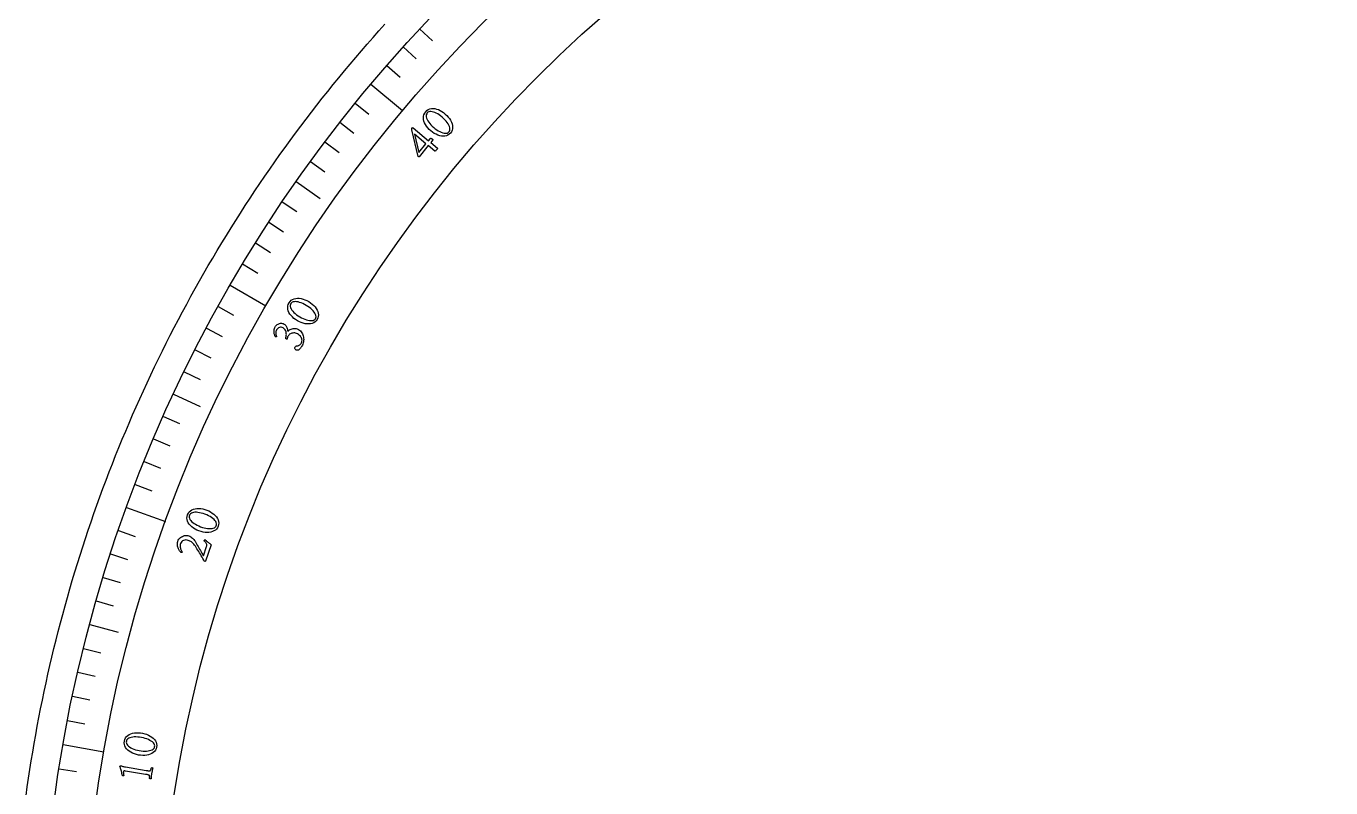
# Model space of a CAD drawing. Header units: millimetres. Extents: x -36.5 to 36.5, y -36.5 to 47.2.
# Drawn here: x -36.17 to -2.99, y 5.11 to 24.47 of the extents above; entities that cross this region are included whole.
import ezdxf

# ---------------------------------------------------------------- set-up
doc = ezdxf.new("R2010")
doc.units = ezdxf.units.MM
for name, color, linetype in [('CUT_OUTER', 1, 'Continuous'), ('ENGRAVE', 7, 'Continuous'), ('ENGRAVE_FINE', 8, 'Continuous'), ('TEXT', 5, 'Continuous')]:
    doc.layers.add(name, color=color, linetype=linetype)

msp = doc.modelspace()

# ---------------------------------------------------------------- linework, layer by layer
at = {"layer": 'CUT_OUTER'}
msp.add_lwpolyline([(-36.1679, 4.9122), (-36.1371, 5.134), (-36.1049, 5.3557), (-36.0714, 5.5771), (-36.0365, 5.7983), (-36.0002, 6.0193), (-35.9626, 6.2401), (-35.9237, 6.4607), (-35.8834, 6.681), (-35.8417, 6.901), (-35.7987, 7.1208), (-35.7543, 7.3403), (-35.7086, 7.5596), (-35.6615, 7.7785), (-35.6131, 7.9972), (-35.5634, 8.2156), (-35.5123, 8.4336), (-35.4599, 8.6514), (-35.4061, 8.8688), (-35.3511, 9.0859), (-35.2946, 9.3026), (-35.2369, 9.519), (-35.1778, 9.735), (-35.1174, 9.9507), (-35.0557, 10.166), (-34.9927, 10.3809), (-34.9283, 10.5954), (-34.8627, 10.8095), (-34.7957, 11.0232), (-34.7274, 11.2365), (-34.6578, 11.4494), (-34.5869, 11.6618), (-34.5147, 11.8738), (-34.4412, 12.0854), (-34.3664, 12.2965), (-34.2903, 12.5071), (-34.2129, 12.7173), (-34.1342, 12.927), (-34.0542, 13.1362), (-33.973, 13.3449), (-33.8905, 13.5531), (-33.8067, 13.7608), (-33.7216, 13.9679), (-33.6353, 14.1746), (-33.5477, 14.3807), (-33.4588, 14.5863), (-33.3687, 14.7913), (-33.2773, 14.9958), (-33.1846, 15.1997), (-33.0907, 15.403), (-32.9956, 15.6058), (-32.8992, 15.8079), (-32.8016, 16.0095), (-32.7028, 16.2105), (-32.6027, 16.4108), (-32.5014, 16.6106), (-32.3988, 16.8097), (-32.2951, 17.0081), (-32.1901, 17.206), (-32.0839, 17.4032), (-31.9766, 17.5997), (-31.868, 17.7956), (-31.7582, 17.9908), (-31.6472, 18.1853), (-31.535, 18.3792), (-31.4216, 18.5723), (-31.3071, 18.7648), (-31.1914, 18.9565), (-31.0745, 19.1475), (-30.9564, 19.3378), (-30.8372, 19.5274), (-30.7168, 19.7163), (-30.5952, 19.9044), (-30.4725, 20.0917), (-30.3486, 20.2783), (-30.2236, 20.4641), (-30.0975, 20.6492), (-29.9702, 20.8335), (-29.8418, 21.017), (-29.7123, 21.1997), (-29.5817, 21.3816), (-29.4499, 21.5627), (-29.3171, 21.743), (-29.1831, 21.9225), (-29.048, 22.1012), (-28.9119, 22.279), (-28.7746, 22.456), (-28.6363, 22.6321), (-28.4969, 22.8074), (-28.3564, 22.9818), (-28.2149, 23.1554), (-28.0723, 23.328), (-27.9286, 23.4999), (-27.7839, 23.6708), (-27.6381, 23.8408), (-27.4913, 24.0099), (-27.3435, 24.1782), (-27.1946, 24.3455), (-27.0447, 24.5119)], dxfattribs=at)
at = {"layer": 'ENGRAVE'}
for points in [[(-27.4014, 22.9925), (-26.5971, 22.3176)], [(-29.3011, 20.5168), (-28.6867, 20.0866)], [(-30.9777, 17.885), (-30.0684, 17.36)], [(-32.4186, 15.1171), (-31.7389, 14.8001)], [(-33.6128, 12.2341), (-32.6261, 11.8749)], [(-34.5512, 9.258), (-33.8267, 9.0638)], [(-35.2266, 6.2114), (-34.1925, 6.0291)]]:
    msp.add_lwpolyline(points, dxfattribs=at)
for radius in [35.77, 35.77, 34.72, 32.77, 32.77]:
    msp.add_circle((0, 0), radius, dxfattribs=at)
at = {"layer": 'ENGRAVE_FINE'}
for points in [[(-26.1605, 24.3951), (-25.8314, 24.0882)], [(-26.5823, 23.9348), (-26.2479, 23.6337)], [(-26.996, 23.4672), (-26.6563, 23.172)], [(-27.7985, 22.5108), (-27.4488, 22.2276)], [(-28.1871, 22.0222), (-27.8325, 21.7452)], [(-28.5672, 21.5269), (-28.2078, 21.2561)], [(-28.9385, 21.0251), (-28.5745, 20.7606)], [(-29.6547, 20.0023), (-29.2816, 19.7507)], [(-29.9992, 19.4817), (-29.6218, 19.2367)], [(-30.3347, 18.9552), (-29.9531, 18.7167)], [(-30.6609, 18.4229), (-30.2751, 18.1911)], [(-31.2851, 17.3416), (-30.8916, 17.1235)], [(-31.583, 16.793), (-31.1857, 16.5817)], [(-31.8713, 16.2392), (-31.4704, 16.0349)], [(-32.1499, 15.6805), (-31.7454, 15.4833)], [(-32.6775, 14.549), (-32.2664, 14.3659)], [(-32.9265, 13.9765), (-32.5122, 13.8006)], [(-33.1654, 13.3997), (-32.7481, 13.2311)], [(-33.3942, 12.8188), (-32.9741, 12.6576)], [(-33.8212, 11.6456), (-33.3957, 11.4991)], [(-34.0193, 11.0535), (-33.5913, 10.9145)], [(-34.207, 10.4581), (-33.7767, 10.3266)], [(-34.3843, 9.8595), (-33.9518, 9.7355)], [(-34.7075, 8.6535), (-34.2708, 8.5447)], [(-34.8532, 8.0465), (-34.4148, 7.9453)], [(-34.9883, 7.437), (-34.5482, 7.3434)], [(-35.1128, 6.8252), (-34.6711, 6.7394)], [(-35.3296, 5.5957), (-34.8852, 5.5253)]]:
    msp.add_lwpolyline(points, dxfattribs=at)
at = {"layer": 'TEXT'}
for points in [[(-26.0064, 22.2878), (-25.9748, 22.3192), (-25.9401, 22.3433), (-25.9023, 22.3599), (-25.8616, 22.3691), (-25.8188, 22.3716), (-25.775, 22.368), (-25.7303, 22.3584), (-25.6845, 22.3428), (-25.6387, 22.3219), (-25.5939, 22.2965), (-25.5502, 22.2664), (-25.5074, 22.2319), (-25.4674, 22.1942), (-25.4317, 22.1549), (-25.4004, 22.114), (-25.3735, 22.0714), (-25.3517, 22.0282), (-25.3357, 21.9852), (-25.3256, 21.9425), (-25.3213, 21.9001), (-25.3238, 21.8589), (-25.3338, 21.8198), (-25.3514, 21.7828), (-25.3766, 21.748), (-25.4065, 21.7186), (-25.4398, 21.6961), (-25.4767, 21.6805), (-25.5172, 21.6716), (-25.56, 21.6691), (-25.6039, 21.6723), (-25.649, 21.6812), (-25.6953, 21.6959), (-25.7417, 21.7158), (-25.7871, 21.7403), (-25.8314, 21.7694), (-25.8748, 21.8032), (-25.9155, 21.8402), (-25.9518, 21.8789), (-25.9836, 21.9194), (-26.0111, 21.9617), (-26.0333, 22.0048), (-26.0495, 22.0478), (-26.0594, 22.0908), (-26.0633, 22.1337), (-26.0604, 22.1755), (-26.0499, 22.2151), (-26.0319, 22.2525), (-26.0064, 22.2878)], [(-25.966, 22.262), (-25.9809, 22.2398), (-25.9898, 22.2151), (-25.9928, 22.1879), (-25.9898, 22.1581), (-25.9814, 22.1265), (-25.9683, 22.094), (-25.9506, 22.0605), (-25.9282, 22.0259), (-25.9017, 21.9912), (-25.8717, 21.957), (-25.8382, 21.9234), (-25.8012, 21.8902), (-25.7629, 21.8595), (-25.7245, 21.8321), (-25.686, 21.808), (-25.6473, 21.7873), (-25.6095, 21.7703), (-25.5738, 21.7575), (-25.54, 21.7487), (-25.5083, 21.7441), (-25.4794, 21.7442), (-25.4544, 21.7493), (-25.4333, 21.7596), (-25.4161, 21.7749), (-25.4005, 21.798), (-25.3915, 21.8233), (-25.3888, 21.851), (-25.3927, 21.8811), (-25.4021, 21.9128), (-25.4163, 21.9455), (-25.4353, 21.9792), (-25.4591, 22.014), (-25.4867, 22.049), (-25.5173, 22.0833), (-25.5507, 22.117), (-25.5872, 22.1502), (-25.6254, 22.1816), (-25.6634, 22.2094), (-25.7012, 22.2335), (-25.7388, 22.2541), (-25.7753, 22.2707), (-25.81, 22.283), (-25.843, 22.2912), (-25.8741, 22.295), (-25.9025, 22.2943), (-25.9273, 22.2885), (-25.9485, 22.2778), (-25.966, 22.262)], [(-26.3571, 21.8781), (-26.3536, 21.8816), (-26.3497, 21.8839), (-26.3456, 21.885), (-26.3412, 21.8849), (-26.3368, 21.884), (-26.3329, 21.8826), (-26.3293, 21.8807), (-26.326, 21.8784), (-25.9356, 21.5539), (-25.8865, 21.6128), (-25.8837, 21.6146), (-25.8795, 21.615), (-25.8738, 21.6141), (-25.8668, 21.6117), (-25.859, 21.6082), (-25.8511, 21.6038), (-25.8431, 21.5984), (-25.835, 21.5921), (-25.83, 21.5876), (-25.8261, 21.5833), (-25.8232, 21.5793), (-25.8214, 21.5755), (-25.8788, 21.5067), (-25.7053, 21.3626), (-25.7055, 21.362), (-25.7061, 21.3604), (-25.707, 21.3577), (-25.7082, 21.3539), (-25.711, 21.3483), (-25.7165, 21.3401), (-25.7246, 21.3294), (-25.7354, 21.3161), (-25.7487, 21.301), (-25.7593, 21.2913), (-25.7673, 21.2867), (-25.7727, 21.2875), (-25.9435, 21.4286), (-26.1728, 21.1479), (-26.1764, 21.1469), (-26.1801, 21.1464), (-26.1839, 21.1465), (-26.1877, 21.1472), (-26.1914, 21.1483), (-26.1945, 21.1496), (-26.1973, 21.151), (-26.1995, 21.1526), (-26.3566, 21.8271), (-26.3575, 21.8327), (-26.3584, 21.8391), (-26.3594, 21.8464), (-26.3603, 21.8546), (-26.3609, 21.8626), (-26.3605, 21.8691), (-26.3593, 21.8743), (-26.3571, 21.8781)], [(-26.2912, 21.7158), (-26.1837, 21.2518), (-26.0004, 21.4756)], [(-29.4816, 17.4332), (-29.4558, 17.4697), (-29.4258, 17.4994), (-29.3916, 17.5223), (-29.353, 17.5384), (-29.3113, 17.5483), (-29.2676, 17.5524), (-29.2219, 17.5508), (-29.1741, 17.5433), (-29.1253, 17.5307), (-29.0768, 17.5134), (-29.0285, 17.4914), (-28.9804, 17.4648), (-28.9345, 17.4347), (-28.8925, 17.4022), (-28.8546, 17.3673), (-28.8207, 17.3301), (-28.7917, 17.2913), (-28.7685, 17.2517), (-28.7511, 17.2114), (-28.7396, 17.1704), (-28.7348, 17.1293), (-28.7379, 17.0891), (-28.7488, 17.0497), (-28.7676, 17.011), (-28.7919, 16.9769), (-28.8208, 16.9489), (-28.8544, 16.9271), (-28.8927, 16.9114), (-28.9345, 16.9014), (-28.9783, 16.8969), (-29.0243, 16.8979), (-29.0724, 16.9044), (-29.1215, 16.9159), (-29.1705, 16.9321), (-29.2192, 16.9531), (-29.2678, 16.9789), (-29.3143, 17.0082), (-29.3567, 17.0401), (-29.3952, 17.0744), (-29.4296, 17.1113), (-29.4589, 17.1499), (-29.4823, 17.1894), (-29.4996, 17.23), (-29.5108, 17.2716), (-29.5152, 17.3132), (-29.5117, 17.3541), (-29.5005, 17.3941), (-29.4816, 17.4332)], [(-29.4373, 17.4148), (-29.4481, 17.3904), (-29.4526, 17.3645), (-29.4508, 17.3372), (-29.4426, 17.3084), (-29.4289, 17.2788), (-29.4104, 17.249), (-29.3871, 17.219), (-29.359, 17.1889), (-29.3269, 17.1593), (-29.2914, 17.1309), (-29.2526, 17.1035), (-29.2104, 17.0774), (-29.1674, 17.0537), (-29.1248, 17.0334), (-29.0827, 17.0164), (-29.041, 17.0027), (-29.0009, 16.9925), (-28.9634, 16.9861), (-28.9287, 16.9833), (-28.8966, 16.9843), (-28.8682, 16.9894), (-28.8445, 16.9988), (-28.8254, 17.0125), (-28.8111, 17.0307), (-28.7998, 17.0561), (-28.7953, 17.0826), (-28.7975, 17.1103), (-28.8065, 17.1393), (-28.8213, 17.1688), (-28.841, 17.1986), (-28.8655, 17.2285), (-28.895, 17.2586), (-28.9283, 17.2883), (-28.9643, 17.3168), (-29.0032, 17.3442), (-29.0448, 17.3705), (-29.0879, 17.3948), (-29.1302, 17.4156), (-29.1716, 17.4328), (-29.2121, 17.4465), (-29.251, 17.4565), (-29.2873, 17.4626), (-29.3212, 17.4649), (-29.3525, 17.4633), (-29.3804, 17.4577), (-29.4038, 17.4477), (-29.4228, 17.4334), (-29.4373, 17.4148)], [(-29.8336, 16.8263), (-29.8241, 16.8407), (-29.8121, 16.8547), (-29.7976, 16.8681), (-29.7806, 16.8811), (-29.7618, 16.8927), (-29.7417, 16.902), (-29.7204, 16.9089), (-29.6978, 16.9134), (-29.6747, 16.9147), (-29.6516, 16.9119), (-29.6286, 16.905), (-29.6057, 16.894), (-29.5889, 16.8829), (-29.5742, 16.8701), (-29.5614, 16.8553), (-29.5506, 16.8388), (-29.5416, 16.8212), (-29.534, 16.8033), (-29.528, 16.7851), (-29.5234, 16.7667), (-29.52, 16.7487), (-29.5173, 16.732), (-29.5154, 16.7167), (-29.5142, 16.7026), (-29.5015, 16.7172), (-29.4863, 16.7311), (-29.4687, 16.7444), (-29.4485, 16.7569), (-29.4265, 16.7679), (-29.4032, 16.7763), (-29.3785, 16.7821), (-29.3526, 16.7854), (-29.3259, 16.7851), (-29.299, 16.7805), (-29.2719, 16.7714), (-29.2445, 16.7578), (-29.2175, 16.7403), (-29.1936, 16.7205), (-29.1728, 16.6983), (-29.155, 16.6739), (-29.1403, 16.6479), (-29.1284, 16.6209), (-29.1193, 16.5929), (-29.1131, 16.5638), (-29.1096, 16.5342), (-29.1087, 16.5046), (-29.1103, 16.4748), (-29.1146, 16.4449), (-29.1213, 16.4154), (-29.1303, 16.3868), (-29.1416, 16.3592), (-29.1551, 16.3325), (-29.162, 16.3212), (-29.1704, 16.309), (-29.1803, 16.2958), (-29.1918, 16.2817), (-29.2043, 16.2679), (-29.2173, 16.2553), (-29.2308, 16.244), (-29.2447, 16.234), (-29.2485, 16.2327), (-29.2537, 16.2315), (-29.2604, 16.2303), (-29.2685, 16.2292), (-29.2772, 16.2288), (-29.2853, 16.2296), (-29.293, 16.2315), (-29.3001, 16.2348), (-29.3112, 16.2421), (-29.3201, 16.2505), (-29.3268, 16.2601), (-29.3314, 16.2709), (-29.3338, 16.2819), (-29.3341, 16.2925), (-29.3322, 16.3025), (-29.3282, 16.3119), (-29.321, 16.3222), (-29.3123, 16.33), (-29.302, 16.3353), (-29.2902, 16.3381), (-29.2778, 16.3399), (-29.2659, 16.3421), (-29.2545, 16.3446), (-29.2435, 16.3474), (-29.2313, 16.3516), (-29.22, 16.3574), (-29.2094, 16.3645), (-29.1996, 16.3732), (-29.1906, 16.3827), (-29.1824, 16.3927), (-29.1751, 16.403), (-29.1685, 16.4136), (-29.1612, 16.4291), (-29.1559, 16.4458), (-29.1526, 16.4638), (-29.1514, 16.483), (-29.1528, 16.503), (-29.1577, 16.5233), (-29.166, 16.544), (-29.1777, 16.565), (-29.1934, 16.5858), (-29.2137, 16.6059), (-29.2388, 16.6253), (-29.2686, 16.6439), (-29.2915, 16.6553), (-29.3146, 16.6633), (-29.3378, 16.6679), (-29.3611, 16.6692), (-29.384, 16.6675), (-29.406, 16.6633), (-29.427, 16.6565), (-29.4471, 16.6472), (-29.4656, 16.6356), (-29.4818, 16.622), (-29.4956, 16.6065), (-29.5072, 16.589), (-29.512, 16.5795), (-29.5162, 16.5695), (-29.5197, 16.5591), (-29.5225, 16.5482), (-29.5249, 16.5377), (-29.5271, 16.5285), (-29.5291, 16.5207), (-29.531, 16.5142), (-29.5375, 16.5138), (-29.544, 16.5146), (-29.5504, 16.5165), (-29.5567, 16.5195), (-29.5604, 16.5217), (-29.5633, 16.5239), (-29.5655, 16.5261), (-29.5669, 16.5282), (-29.5603, 16.5538), (-29.5552, 16.5795), (-29.5518, 16.6053), (-29.5499, 16.6313), (-29.5502, 16.6568), (-29.553, 16.6813), (-29.5584, 16.7046), (-29.5664, 16.7268), (-29.5776, 16.7475), (-29.5924, 16.7662), (-29.611, 16.7829), (-29.6332, 16.7976), (-29.6558, 16.8078), (-29.6787, 16.813), (-29.702, 16.8132), (-29.7256, 16.8084), (-29.7481, 16.799), (-29.7682, 16.7852), (-29.7858, 16.7672), (-29.8008, 16.7448), (-29.8096, 16.7267), (-29.8156, 16.7086), (-29.8189, 16.6905), (-29.8194, 16.6724), (-29.8181, 16.655), (-29.8159, 16.6389), (-29.8128, 16.624), (-29.8087, 16.6105), (-29.8046, 16.5988), (-29.8015, 16.5891), (-29.7994, 16.5817), (-29.7982, 16.5764), (-29.8, 16.5744), (-29.8029, 16.5729), (-29.8067, 16.5719), (-29.8115, 16.5716), (-29.8167, 16.5718), (-29.8215, 16.5725), (-29.826, 16.5739), (-29.8302, 16.5759), (-29.8382, 16.5926), (-29.8452, 16.6104), (-29.8513, 16.6293), (-29.8565, 16.6494), (-29.8604, 16.6703), (-29.8626, 16.6918), (-29.8633, 16.7138), (-29.8623, 16.7363), (-29.8591, 16.759), (-29.8533, 16.7816), (-29.8448, 16.8041), (-29.8336, 16.8263)], [(-32.0609, 12.0489), (-32.0419, 12.0893), (-32.0175, 12.1238), (-31.9877, 12.1523), (-31.9526, 12.1749), (-31.9133, 12.1919), (-31.8709, 12.2035), (-31.8256, 12.2098), (-31.7772, 12.2108), (-31.727, 12.2068), (-31.6763, 12.1982), (-31.6249, 12.1849), (-31.5729, 12.1671), (-31.5224, 12.1454), (-31.4754, 12.1207), (-31.432, 12.0929), (-31.3921, 12.0621), (-31.3569, 12.029), (-31.3272, 11.9941), (-31.3031, 11.9574), (-31.2846, 11.919), (-31.2728, 11.8794), (-31.2688, 11.8392), (-31.2727, 11.7985), (-31.2845, 11.7571), (-31.3025, 11.7193), (-31.3261, 11.6868), (-31.3554, 11.6594), (-31.3904, 11.6373), (-31.4298, 11.6202), (-31.4722, 11.6082), (-31.5176, 11.6012), (-31.5661, 11.5992), (-31.6165, 11.602), (-31.6675, 11.6095), (-31.7192, 11.6217), (-31.7715, 11.6386), (-31.8224, 11.6595), (-31.8697, 11.6834), (-31.9135, 11.7106), (-31.9538, 11.7409), (-31.9894, 11.7738), (-32.0193, 11.8088), (-32.0434, 11.8457), (-32.0617, 11.8847), (-32.0732, 11.925), (-32.0769, 11.9658), (-32.0728, 12.0071), (-32.0609, 12.0489)], [(-32.0141, 12.0385), (-32.0205, 12.0126), (-32.0205, 11.9863), (-32.0139, 11.9597), (-32.0009, 11.9328), (-31.9822, 11.906), (-31.9589, 11.8799), (-31.9307, 11.8544), (-31.8978, 11.8296), (-31.8611, 11.8061), (-31.8212, 11.7842), (-31.7782, 11.764), (-31.7321, 11.7456), (-31.6856, 11.7298), (-31.6402, 11.7172), (-31.5957, 11.7077), (-31.5523, 11.7015), (-31.511, 11.6984), (-31.473, 11.6986), (-31.4383, 11.7019), (-31.4069, 11.7085), (-31.3798, 11.7184), (-31.3581, 11.7317), (-31.3417, 11.7486), (-31.3307, 11.7689), (-31.324, 11.7959), (-31.3242, 11.8228), (-31.3312, 11.8498), (-31.3451, 11.8767), (-31.3648, 11.9032), (-31.3893, 11.9291), (-31.4187, 11.9543), (-31.4529, 11.9789), (-31.4909, 12.0023), (-31.5313, 12.0241), (-31.5743, 12.0443), (-31.6199, 12.063), (-31.6666, 12.0794), (-31.7118, 12.0926), (-31.7556, 12.1024), (-31.7979, 12.1088), (-31.8379, 12.1119), (-31.8747, 12.1116), (-31.9085, 12.108), (-31.9391, 12.101), (-31.9655, 12.0906), (-31.9869, 12.0767), (-32.0031, 12.0593), (-32.0141, 12.0385)], [(-31.6191, 11.4173), (-31.6059, 11.4055), (-31.5918, 11.3932), (-31.5768, 11.3803), (-31.5608, 11.367), (-31.5446, 11.3536), (-31.529, 11.3409), (-31.514, 11.3287), (-31.4996, 11.317), (-31.4866, 11.3066), (-31.4759, 11.2981), (-31.4675, 11.2914), (-31.4615, 11.2866), (-31.6081, 10.8692), (-31.6102, 10.8678), (-31.6127, 10.8664), (-31.6156, 10.8652), (-31.619, 10.8639), (-31.6223, 10.8629), (-31.6252, 10.8624), (-31.6277, 10.8624), (-31.6298, 10.8628), (-31.65, 10.8983), (-31.6707, 10.9344), (-31.6919, 10.9711), (-31.7135, 11.0083), (-31.7354, 11.0455), (-31.7573, 11.0821), (-31.7792, 11.118), (-31.8012, 11.1533), (-31.8228, 11.1872), (-31.8438, 11.219), (-31.8641, 11.2487), (-31.8837, 11.2763), (-31.9042, 11.3027), (-31.9241, 11.3252), (-31.9435, 11.3438), (-31.9623, 11.3584), (-31.9814, 11.3704), (-32.0014, 11.3813), (-32.0224, 11.391), (-32.0443, 11.3995), (-32.075, 11.4077), (-32.1049, 11.4102), (-32.134, 11.4071), (-32.1623, 11.3982), (-32.188, 11.3842), (-32.2094, 11.3658), (-32.2264, 11.3428), (-32.239, 11.3154), (-32.2461, 11.2911), (-32.2499, 11.2674), (-32.2505, 11.2445), (-32.2479, 11.2221), (-32.2431, 11.2009), (-32.2373, 11.1813), (-32.2304, 11.1632), (-32.2224, 11.1468), (-32.2143, 11.1323), (-32.2071, 11.1203), (-32.2008, 11.1107), (-32.1955, 11.1036), (-32.1973, 11.0999), (-32.2001, 11.0966), (-32.204, 11.0935), (-32.209, 11.0906), (-32.214, 11.0883), (-32.2181, 11.0869), (-32.2213, 11.0863), (-32.2237, 11.0865), (-32.2293, 11.0915), (-32.2363, 11.0988), (-32.2447, 11.1085), (-32.2545, 11.1204), (-32.2648, 11.1345), (-32.2749, 11.1503), (-32.2847, 11.1679), (-32.2942, 11.1872), (-32.3028, 11.2079), (-32.31, 11.2294), (-32.3156, 11.2516), (-32.3196, 11.2748), (-32.3214, 11.2984), (-32.3203, 11.3224), (-32.3161, 11.3466), (-32.3089, 11.3712), (-32.2968, 11.3996), (-32.2816, 11.4254), (-32.2631, 11.4485), (-32.2414, 11.4689), (-32.2176, 11.4864), (-32.1925, 11.5006), (-32.1663, 11.5114), (-32.1388, 11.519), (-32.1111, 11.523), (-32.0838, 11.5232), (-32.057, 11.5195), (-32.0306, 11.5121), (-32.0054, 11.5017), (-31.9818, 11.4892), (-31.9597, 11.4747), (-31.9393, 11.4581), (-31.9204, 11.4398), (-31.9029, 11.42), (-31.8868, 11.3988), (-31.872, 11.3762), (-31.8533, 11.3449), (-31.8341, 11.3122), (-31.8144, 11.2781), (-31.7942, 11.2426), (-31.7742, 11.2068), (-31.7547, 11.1721), (-31.736, 11.1385), (-31.7179, 11.106), (-31.701, 11.0756), (-31.6858, 11.0484), (-31.6723, 11.0245), (-31.6606, 11.0039), (-31.5761, 11.2441), (-31.5714, 11.2617), (-31.5702, 11.2788), (-31.5724, 11.2952), (-31.5781, 11.311), (-31.5871, 11.3269), (-31.5992, 11.3436), (-31.6145, 11.3609), (-31.6329, 11.3789), (-31.6355, 11.3819), (-31.6368, 11.3856), (-31.6368, 11.39), (-31.6354, 11.3952), (-31.6345, 11.3973), (-31.633, 11.4), (-31.631, 11.4031), (-31.6285, 11.4067), (-31.6258, 11.4103), (-31.6233, 11.4133), (-31.6211, 11.4156), (-31.6191, 11.4173)], [(-33.6661, 6.2986), (-33.6544, 6.3416), (-33.6364, 6.3798), (-33.612, 6.4131), (-33.5813, 6.4414), (-33.5455, 6.465), (-33.5059, 6.4838), (-33.4623, 6.4979), (-33.4148, 6.5072), (-33.3647, 6.512), (-33.3132, 6.5123), (-33.2603, 6.5082), (-33.206, 6.4997), (-33.1525, 6.4871), (-33.102, 6.4709), (-33.0544, 6.4511), (-33.0098, 6.4277), (-32.9693, 6.4012), (-32.934, 6.3719), (-32.9039, 6.34), (-32.879, 6.3054), (-32.8605, 6.2684), (-32.8496, 6.2296), (-32.8464, 6.1888), (-32.8508, 6.146), (-32.862, 6.1057), (-32.8796, 6.0695), (-32.9037, 6.0375), (-32.9343, 6.0096), (-32.9701, 5.986), (-33.0098, 5.9668), (-33.0533, 5.952), (-33.1008, 5.9415), (-33.1509, 5.9356), (-33.2024, 5.9341), (-33.2554, 5.9372), (-33.3098, 5.9447), (-33.3636, 5.9564), (-33.4143, 5.9718), (-33.4622, 5.991), (-33.5071, 6.0138), (-33.5479, 6.04), (-33.5834, 6.0693), (-33.6135, 6.1015), (-33.6383, 6.1367), (-33.6567, 6.1743), (-33.6674, 6.2139), (-33.6706, 6.2553), (-33.6661, 6.2986)], [(-33.6182, 6.2964), (-33.62, 6.2698), (-33.6154, 6.244), (-33.6043, 6.2189), (-33.5868, 6.1946), (-33.5638, 6.1715), (-33.5362, 6.1498), (-33.5041, 6.1296), (-33.4674, 6.1109), (-33.4271, 6.0941), (-33.384, 6.0795), (-33.3382, 6.0671), (-33.2896, 6.0569), (-33.2411, 6.0494), (-33.1941, 6.0449), (-33.1487, 6.0433), (-33.1049, 6.0447), (-33.0637, 6.0489), (-33.0263, 6.0556), (-32.9927, 6.0649), (-32.9629, 6.0768), (-32.9379, 6.0913), (-32.9189, 6.1082), (-32.9057, 6.1277), (-32.8984, 6.1496), (-32.8965, 6.1773), (-32.9013, 6.2038), (-32.9129, 6.2291), (-32.9312, 6.2532), (-32.9553, 6.276), (-32.9839, 6.2972), (-33.0172, 6.3169), (-33.0552, 6.3351), (-33.0966, 6.3516), (-33.1402, 6.3661), (-33.1861, 6.3785), (-33.2342, 6.389), (-33.283, 6.3971), (-33.3299, 6.4022), (-33.3747, 6.4042), (-33.4175, 6.4032), (-33.4574, 6.3993), (-33.4937, 6.3927), (-33.5262, 6.3832), (-33.5552, 6.371), (-33.5794, 6.3562), (-33.598, 6.3388), (-33.6109, 6.3189), (-33.6182, 6.2964)], [(-33.128, 5.4528), (-33.6419, 5.5374), (-33.6546, 5.5391), (-33.6653, 5.5397), (-33.674, 5.5393), (-33.6807, 5.5377), (-33.6858, 5.5349), (-33.6898, 5.5309), (-33.6927, 5.5256), (-33.6944, 5.5189), (-33.6952, 5.5106), (-33.695, 5.5001), (-33.6939, 5.4874), (-33.692, 5.4725), (-33.6896, 5.4575), (-33.6874, 5.4443), (-33.6852, 5.4331), (-33.6832, 5.4237), (-33.6888, 5.4193), (-33.6947, 5.4164), (-33.7008, 5.4151), (-33.7072, 5.4154), (-33.7073, 5.4154), (-33.7075, 5.4154), (-33.708, 5.4155), (-33.7085, 5.4156), (-33.7109, 5.4161), (-33.7126, 5.4169), (-33.7139, 5.418), (-33.7146, 5.4193), (-33.7221, 5.4474), (-33.7297, 5.4754), (-33.7375, 5.5031), (-33.7453, 5.5307), (-33.7528, 5.5569), (-33.7596, 5.5809), (-33.7656, 5.6025), (-33.771, 5.6218), (-33.7753, 5.6378), (-33.7784, 5.6494), (-33.7802, 5.6567), (-33.7807, 5.6595), (-33.7803, 5.6622), (-33.7793, 5.6651), (-33.7774, 5.6674), (-33.7746, 5.6691), (-33.7709, 5.6701), (-33.767, 5.6707), (-33.7634, 5.6712), (-33.7602, 5.6716), (-33.7573, 5.6719), (-33.7553, 5.6712), (-33.7495, 5.6692), (-33.7399, 5.6659), (-33.7263, 5.6612), (-33.7091, 5.656), (-33.6884, 5.6508), (-33.6643, 5.6458), (-33.6368, 5.6408), (-33.1114, 5.5527), (-33.0973, 5.5504), (-33.0837, 5.5482), (-33.0706, 5.5462), (-33.0579, 5.5444), (-33.0461, 5.543), (-33.0352, 5.5424), (-33.0254, 5.5426), (-33.0167, 5.5435), (-33.0131, 5.5451), (-33.0094, 5.5486), (-33.0056, 5.5538), (-33.0017, 5.5609), (-32.9979, 5.569), (-32.9944, 5.5774), (-32.9913, 5.5862), (-32.9885, 5.5952), (-32.9862, 5.6037), (-32.9843, 5.6109), (-32.983, 5.6168), (-32.9821, 5.6214), (-32.9787, 5.6226), (-32.9744, 5.6232), (-32.9692, 5.6233), (-32.9631, 5.6228), (-32.9571, 5.6217), (-32.9522, 5.6201), (-32.9484, 5.6179), (-32.9457, 5.6152), (-32.9502, 5.5964), (-32.9544, 5.5785), (-32.9584, 5.5613), (-32.9622, 5.5449), (-32.9659, 5.5286), (-32.9693, 5.5116), (-32.9727, 5.4939), (-32.9759, 5.4755), (-32.9787, 5.4578), (-32.9811, 5.4409), (-32.9831, 5.4247), (-32.9848, 5.4093), (-32.9863, 5.3938), (-32.9879, 5.377), (-32.9896, 5.3591), (-32.9914, 5.3401), (-32.9948, 5.3384), (-32.9991, 5.3376), (-33.0043, 5.3376), (-33.0103, 5.3385), (-33.0163, 5.34), (-33.0212, 5.3418), (-33.025, 5.3438), (-33.0278, 5.346), (-33.0272, 5.3506), (-33.0266, 5.3566), (-33.026, 5.364), (-33.0255, 5.3729), (-33.0251, 5.3823), (-33.0253, 5.3916), (-33.0258, 5.4007), (-33.0268, 5.4096), (-33.0283, 5.4175), (-33.0302, 5.4234), (-33.0327, 5.4275), (-33.0356, 5.4296), (-33.0436, 5.4334), (-33.0528, 5.4368), (-33.0632, 5.4399), (-33.0748, 5.4427), (-33.0873, 5.4454), (-33.1004, 5.4479), (-33.1139, 5.4504), (-33.128, 5.4528)]]:
    msp.add_lwpolyline(points, close=True, dxfattribs=at)

doc.saveas('drawing.dxf')
